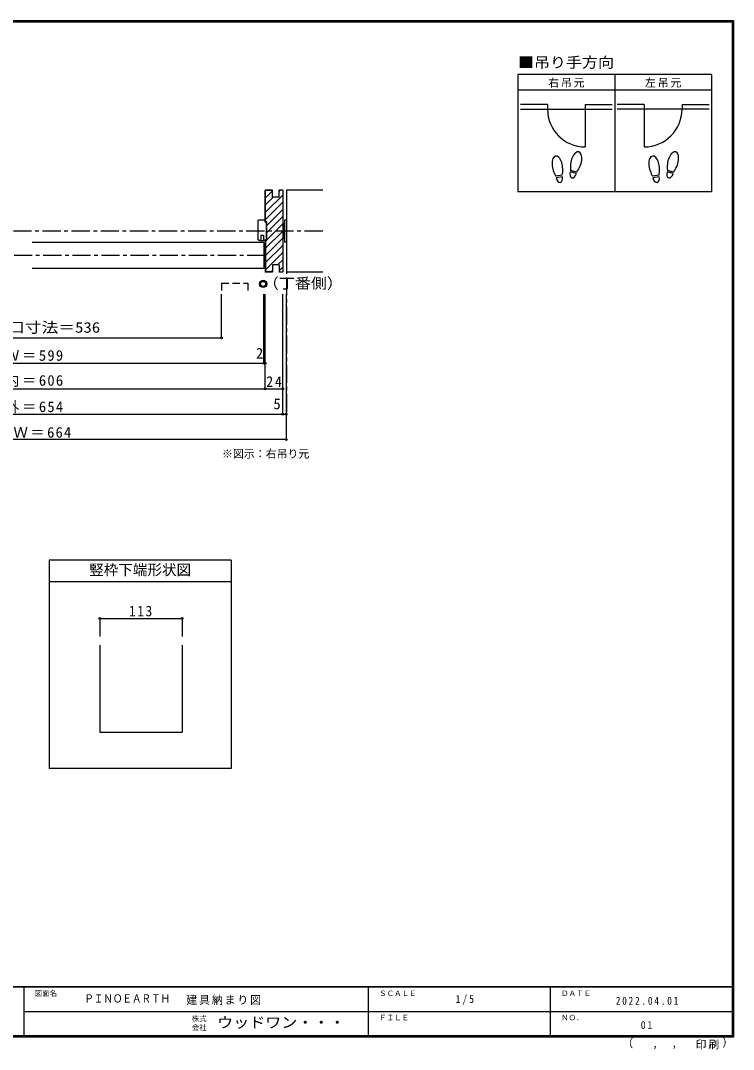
# Model space of a CAD drawing. Units: millimetres at full size, sheet at 1:5; details may follow other scales. Extents: x -973 to 977, y -718 to 696.
# Drawn here: x -3 to 977, y -718 to 696 of the extents above; entities that cross this region are included whole.
import ezdxf
from ezdxf.enums import TextEntityAlignment as Align

# ---------------------------------------------------------------- set-up
doc = ezdxf.new("R2010")
doc.units = ezdxf.units.MM
doc.header["$LTSCALE"] = 5
doc.header["$PDMODE"] = 32
doc.header["$PDSIZE"] = 2.5
doc.linetypes.add('CHAIN1', pattern=[8, 5, -1, 1, -1])
doc.linetypes.add('DASHED2', pattern=[3, 2, -1])
for name, color, linetype in [('0-0_補助線', 7, 'Continuous'), ('0-1_通り芯', 4, 'CHAIN1'), ('0-3_仕上げ', 7, 'Continuous'), ('0-4_枠', 4, 'Continuous'), ('0-6_扉', 6, 'Continuous'), ('0-7_金物', 7, 'Continuous'), ('0-8_戸当り', 3, 'Continuous'), ('0-A_文字', 3, 'Continuous'), ('0-B_寸法', 7, 'Continuous'), ('F-0_補助線', 7, 'Continuous'), ('F-1_枠', 6, 'Continuous'), ('F-A_文字', 7, 'Continuous')]:
    doc.layers.add(name, color=color, linetype=linetype)
doc.styles.add('ＭＳ ゴシック', font='')
doc.styles.get('ＭＳ ゴシック').set_extended_font_data('MS Gothic')

# ---------------------------------------------------------------- blocks, each defined once
blk = doc.blocks.new('02')
at = {"layer": '0-0_補助線'}
for p, q in [((-4.998, -10.239), (-4.998, 14.761)), ((5.802, 17.761), (-3.198, 17.761)), ((6.802, 16.761), (6.802, -9.239)), ((-4.998, -10.239), (-0.698, -10.239)), ((2.702, -3.239), (2.702, -10.239)), ((5.802, -10.239), (2.702, -10.239)), ((5.002, -10.239), (4.402, -10.839))]:
    blk.add_line(p, q, dxfattribs=at)
for points in [[(-4.998, 14.761), (-3.198, 14.761), (-3.198, 17.761)], [(-3.469, -10.239), (-2.869, -10.839), (4.402, -10.839)], [(2.702, -3.239), (-0.698, -3.239), (-0.698, -10.239)]]:
    blk.add_lwpolyline(points, dxfattribs=at)
for centre, start, end in [((5.802, 16.761), 0, 90), ((5.802, -9.239), 270, 0)]:
    blk.add_arc(centre, 1, start, end, dxfattribs=at)

msp = doc.modelspace()

# ---------------------------------------------------------------- linework, layer by layer
at = {"layer": '0-0_補助線', "color": 3}
for p, q in [((333.506, 419.491), (333.506, 463)), ((343.506, 462.5), (334.006, 462.5)), ((334.006, 419.491), (334.006, 462.5)), ((357.506, 463), (352.506, 463)), ((352.506, 453), (352.506, 463)), ((357.506, 463), (357.506, 350)), ((335.507, 419.491), (333.506, 419.491)), ((335.507, 393.491), (335.507, 419.491)), ((333.506, 393.491), (335.507, 393.491)), ((333.506, 393.491), (333.506, 350)), ((334.006, 393.491), (334.006, 350.5)), ((352.506, 360), (352.506, 350)), ((343.506, 350), (333.506, 350)), ((343.506, 350.5), (334.006, 350.5)), ((357.506, 350), (352.506, 350))]:
    msp.add_line(p, q, dxfattribs=at)
at = {"layer": '0-0_補助線', "color": 4}
for p, q in [((334.006, 462.333), (334.173, 462.5)), ((334.006, 452.434), (343.506, 461.934)), ((334.006, 432.635), (357.506, 456.135)), ((334.006, 442.534), (344.472, 453)), ((352.506, 461.034), (354.472, 463)), ((334.006, 422.735), (357.506, 446.235)), ((335.507, 414.337), (357.506, 436.336)), ((335.507, 404.437), (357.506, 426.436)), ((335.507, 394.538), (357.506, 416.537)), ((334.006, 383.137), (357.506, 406.637)), ((334.006, 373.238), (357.506, 396.738)), ((334.006, 363.338), (357.506, 386.838)), ((334.006, 353.439), (357.506, 376.939)), ((350.467, 360), (357.506, 367.039)), ((352.506, 352.14), (357.506, 357.14)), ((340.967, 350.5), (343.506, 353.039)), ((106.19, -125.5), (219.19, -125.5)), ((106.19, -125.5), (106.19, -150.5)), ((219.19, -125.5), (219.19, -150.5))]:
    msp.add_line(p, q, dxfattribs=at)
at = {"layer": '0-0_補助線'}
for p, q in [((362.506, 463), (362.506, 350)), ((358.006, 415.5), (357.506, 415.5)), ((358.006, 416.5), (358.006, 396.5)), ((360.006, 416.5), (358.006, 416.5)), ((362.506, 421.5), (360.006, 421.5)), ((360.006, 421.5), (360.006, 391.5)), ((362.506, 421.5), (362.506, 391.5)), ((358.006, 397.5), (357.506, 397.5)), ((360.006, 396.5), (358.006, 396.5)), ((362.506, 391.5), (360.006, 391.5))]:
    msp.add_line(p, q, dxfattribs=at)
at = {"layer": '0-0_補助線', "color": 6}
msp.add_line((331.506, 391), (331.506, 355), dxfattribs=at)
at = {"layer": '0-0_補助線', "color": 3}
for points in [[(352.506, 453), (343.506, 453), (343.506, 463), (333.506, 463)], [(352.506, 360), (343.506, 360), (343.506, 350)]]:
    msp.add_lwpolyline(points, dxfattribs=at)
at = {"layer": '0-0_補助線'}
for p in [(106.19, -125.5), (219.19, -125.5)]:
    msp.add_point(p, dxfattribs=at)
at = {"layer": '0-1_通り芯'}
for p, q in [((362.506, 463), (362.506, 155)), ((412.506, 406.5), (-409.2, 406.5)), ((333.506, 373), (-330.2, 373))]:
    msp.add_line(p, q, dxfattribs=at)
at = {"layer": '0-3_仕上げ'}
for p, q in [((412.506, 463), (362.506, 463)), ((412.506, 350), (362.506, 350))]:
    msp.add_line(p, q, dxfattribs=at)
at = {"layer": '0-4_枠', "color": 3}
for p, q in [((106.19, -162.432), (106.19, -282.007)), ((219.19, -162.432), (219.19, -282.007)), ((106.19, -282.007), (219.19, -282.007))]:
    msp.add_line(p, q, dxfattribs=at)
at = {"layer": '0-6_扉'}
for p, q in [((331.506, 391), (13.153, 391)), ((331.506, 355), (13.153, 355))]:
    msp.add_line(p, q, dxfattribs=at)
at = {"layer": '0-6_扉', "linetype": 'DASHED2'}
for p, q in [((273.512, 334.908), (273.512, 320)), ((273.512, 334.908), (309.512, 334.908)), ((309.512, 334.908), (309.512, 320))]:
    msp.add_line(p, q, dxfattribs=at)
at = {"layer": '0-7_金物'}
for radius in [5, 3.5]:
    msp.add_circle((330.555, 333.957), radius, dxfattribs=at)
at = {"layer": '0-8_戸当り', "color": 2}
for p, q in [((721.239, 580.308), (684.139, 580.308)), ((721.239, 580.308), (721.239, 574.008)), ((773.039, 580.308), (773.039, 522.208)), ((773.039, 580.308), (810.139, 580.308)), ((854.239, 580.308), (817.139, 580.308)), ((854.239, 580.308), (854.239, 522.208)), ((906.039, 580.308), (906.039, 574.008)), ((906.039, 580.308), (943.139, 580.308)), ((684.139, 574.008), (810.139, 574.008)), ((943.139, 574.008), (817.139, 574.008))]:
    msp.add_line(p, q, dxfattribs=at)
at = {"layer": '0-8_戸当り'}
for p, q in [((741.457, 483.378), (732.811, 481.853)), ((741.822, 481.31), (733.175, 479.785)), ((760.924, 485.706), (752.444, 487.978)), ((761.468, 487.735), (752.987, 490.007)), ((874.457, 483.378), (865.811, 481.853)), ((874.822, 481.31), (866.175, 479.785)), ((893.924, 485.706), (885.444, 487.978)), ((894.468, 487.735), (885.987, 490.007))]:
    msp.add_line(p, q, dxfattribs=at)
at = {"layer": '0-8_戸当り', "color": 2}
for centre, start, end in [((773.039, 574.008), 180, 270), ((854.239, 574.008), 270, 0)]:
    msp.add_arc(centre, 51.8, start, end, dxfattribs=at)
at = {"layer": '0-8_戸当り'}
for centre, major_axis, ratio, start_param, end_param in [((734.795, 495.877), (-2.445, 13.867), 0.5, 4.34059143, 8.22577918), ((760.713, 501.878), (3.644, 13.601), 0.5, 4.34059143, 8.22577918), ((867.795, 495.877), (-2.445, 13.867), 0.5, 4.34059143, 8.22577918), ((893.713, 501.878), (3.644, 13.601), 0.5, 4.34059143, 8.22577918), ((760.609, 501.489), (4.416, 16.48), 0.4, 1.85063327, 2.44287679), ((760.609, 501.489), (4.416, 16.48), 0.4, 3.84030852, 4.43255203), ((893.609, 501.489), (4.416, 16.48), 0.4, 1.85063327, 2.44287679), ((893.609, 501.489), (4.416, 16.48), 0.4, 3.84030852, 4.43255203), ((734.865, 495.481), (-2.963, 16.802), 0.4, 1.85063327, 2.44287679), ((737.498, 480.548), (-1.27, 7.205), 0.6, 1.57079633, 4.71238898), ((734.865, 495.481), (-2.963, 16.802), 0.4, 3.84030852, 4.43255203), ((756.684, 486.842), (1.894, 7.067), 0.6, 1.57079633, 4.71238898), ((867.865, 495.481), (-2.963, 16.802), 0.4, 1.85063327, 2.44287679), ((870.498, 480.548), (-1.27, 7.205), 0.6, 1.57079633, 4.71238898), ((867.865, 495.481), (-2.963, 16.802), 0.4, 3.84030852, 4.43255203), ((889.684, 486.842), (1.894, 7.067), 0.6, 1.57079633, 4.71238898)]:
    msp.add_ellipse(centre, major_axis=major_axis, ratio=ratio, start_param=start_param, end_param=end_param, dxfattribs=at)
at = {"layer": '0-A_文字'}
for p, q in [((946.639, 621.667), (680.639, 621.667)), ((680.639, 621.667), (680.639, 460.667)), ((813.639, 621.667), (813.639, 460.667)), ((946.639, 621.667), (946.639, 460.667)), ((680.639, 600.667), (946.639, 600.667)), ((946.639, 460.667), (680.639, 460.667)), ((36.653, -45.5), (36.653, -332.007)), ((286.653, -45.5), (36.653, -45.5)), ((286.653, -45.5), (286.653, -332.007)), ((286.653, -75.5), (36.653, -75.5)), ((286.653, -332.007), (36.653, -332.007))]:
    msp.add_line(p, q, dxfattribs=at)
at = {"layer": '0-B_寸法', "color": 4}
for p, q in [((273.512, 260), (273.512, 320)), ((331.506, 225), (331.506, 320)), ((333.506, 190), (333.506, 320)), ((357.506, 155), (357.506, 320)), ((362.506, 120), (362.506, 320)), ((-320.2, 260), (273.512, 260)), ((-330.2, 225), (333.506, 225)), ((-354.2, 190), (357.506, 190)), ((-359.2, 155), (362.506, 155)), ((362.506, 120), (-359.2, 120))]:
    msp.add_line(p, q, dxfattribs=at)
at = {"layer": '0-B_寸法'}
for p in [(273.512, 260), (331.506, 225), (333.506, 225), (333.506, 190), (357.506, 190), (357.506, 155), (362.506, 155), (362.506, 120)]:
    msp.add_point(p, dxfattribs=at)
at = {"layer": 'F-1_枠'}
for p, q in [((-973.347, 695.833), (976.653, 695.833)), ((-973.347, 695), (976.653, 695)), ((-973.347, 694.167), (976.653, 694.167)), ((974.986, 695.833), (974.986, -700.833)), ((975.82, 695.833), (975.82, -700.833)), ((976.653, 695.833), (976.653, -700.833)), ((976.653, -631.667), (-973.347, -631.667)), ((976.653, -632.5), (-973.347, -632.5)), ((1.653, -632.5), (1.653, -699.167)), ((474.986, -632.5), (474.986, -699.167)), ((724.986, -632.5), (724.986, -699.167)), ((1.653, -665.833), (974.986, -665.834)), ((976.653, -699.167), (-973.347, -699.167)), ((976.653, -700), (-973.347, -700)), ((976.653, -700.833), (-973.347, -700.833))]:
    msp.add_line(p, q, dxfattribs=at)

# ---------------------------------------------------------------- block references
at = {"layer": '0-0_補助線', "xscale": -1}
msp.add_blockref('02', (330.309, 404.23), dxfattribs=at)

# ---------------------------------------------------------------- texts
at = {"layer": '0-0_補助線', "insert": (146.44, -123), "char_height": 14.66, "attachment_point": 7, "style": 'ＭＳ ゴシック'}
msp.add_mtext('\\T1.27;\\W0.9;113', dxfattribs=at)
at = {"layer": '0-A_文字', "color": 7, "style": 'ＭＳ ゴシック', "width": 1.1}
for s, p in [('■吊り手方向', (680.639, 626.667)), ('（丁番側）', (330.188, 323.105))]:
    msp.add_text(s, height=14.66, dxfattribs=at).set_placement(p, align=Align.BOTTOM_LEFT)
at = {"layer": '0-A_文字', "color": 7, "style": 'ＭＳ ゴシック'}
for s, height, p in [('※図示：右吊り元', 11, (274.044, 91.751)), ('竪枠下端形状図', 14.66, (91.653, -70.5))]:
    msp.add_text(s, height=height, dxfattribs=at).set_placement(p, align=Align.BOTTOM_LEFT)
at = {"layer": '0-A_文字', "color": 7, "char_height": 11, "attachment_point": 7, "style": 'ＭＳ ゴシック'}
for s, insert in [('\\T1.17;右吊元', (722.139, 603.667)), ('\\T1.17;左吊元', (855.139, 603.667))]:
    msp.add_mtext(s, dxfattribs=dict(at, insert=insert))
at = {"layer": '0-B_寸法', "style": 'ＭＳ ゴシック', "width": 1.15}
msp.add_text('有効開口寸法＝536', height=14.66, dxfattribs=at).set_placement((-88.647, 262.5), align=Align.BOTTOM_LEFT)
at = {"layer": '0-B_寸法', "style": 'ＭＳ ゴシック'}
for s, p in [('2', (320.756, 227)), ('5', (344.791, 157.5))]:
    msp.add_text(s, height=14.66, dxfattribs=at).set_placement(p, align=Align.BOTTOM_LEFT)
at = {"layer": '0-B_寸法', "char_height": 14.66, "attachment_point": 7, "style": 'ＭＳ ゴシック'}
for s, insert in [('\\T1.17;ＤＷ＝599', (-47.647, 228.153)), ('\\T1.17;枠内＝606', (-47.647, 192.5)), ('\\T1.27;\\W0.95;24', (334.881, 192.5)), ('\\T1.17;枠外＝654', (-47.647, 156.306)), ('\\T1.16;ＲＯＷ＝664', (-58.897, 122.5))]:
    msp.add_mtext(s, dxfattribs=dict(at, insert=insert))
at = {"layer": 'F-0_補助線', "style": 'ＭＳ ゴシック', "width": 0.85}
msp.add_text('ＰＩＮＯＥＡＲＴＨ', height=11, dxfattribs=at).set_placement((84.986, -656.667), align=Align.BOTTOM_LEFT)
at = {"layer": 'F-0_補助線', "insert": (224.986, -656.667), "char_height": 11, "attachment_point": 7, "style": 'ＭＳ ゴシック'}
msp.add_mtext('\\T1.17;建具納まり図', dxfattribs=at)
at = {"layer": 'F-A_文字', "style": 'ＭＳ ゴシック'}
for s, height, p in [('図面名', 7.331, (16.653, -646.667)), ('ＳＣＡＬＥ', 7.331, (489.986, -646.667)), ('ＤＡＴＥ', 7.331, (739.986, -646.667)), ('株式', 7.331, (232.486, -681.5)), ('ＦＩＬＥ', 7.331, (489.986, -680)), ('ＮＯ．', 7.331, (739.986, -680.001)), ('会社', 7.331, (232.486, -693.5)), ('（', 11, (823.992, -718.052)), ('）', 11, (961.387, -717.355)), (',', 11, (865.199, -718.052)), (',', 11, (891.686, -717.588))]:
    msp.add_text(s, height=height, dxfattribs=at).set_placement(p, align=Align.BOTTOM_LEFT)
at = {"layer": 'F-A_文字', "style": 'ＭＳ ゴシック', "width": 1.1}
msp.add_text('ウッドワン・・・', height=14.66, dxfattribs=at).set_placement((267.486, -692.5), align=Align.BOTTOM_LEFT)
at = {"layer": 'F-A_文字', "char_height": 11, "attachment_point": 7, "style": 'ＭＳ ゴシック'}
for s, insert in [('\\T1.38;\\W0.9;1/5', (594.986, -656.667)), ('\\T1.39;\\W0.85;2022.04.01', (814.986, -656.667)), ('\\T1.36;\\W0.9;01', (849.361, -690.001)), ('\\T1.17;印刷', (924.678, -717.82))]:
    msp.add_mtext(s, dxfattribs=dict(at, insert=insert))

doc.saveas('drawing.dxf')
